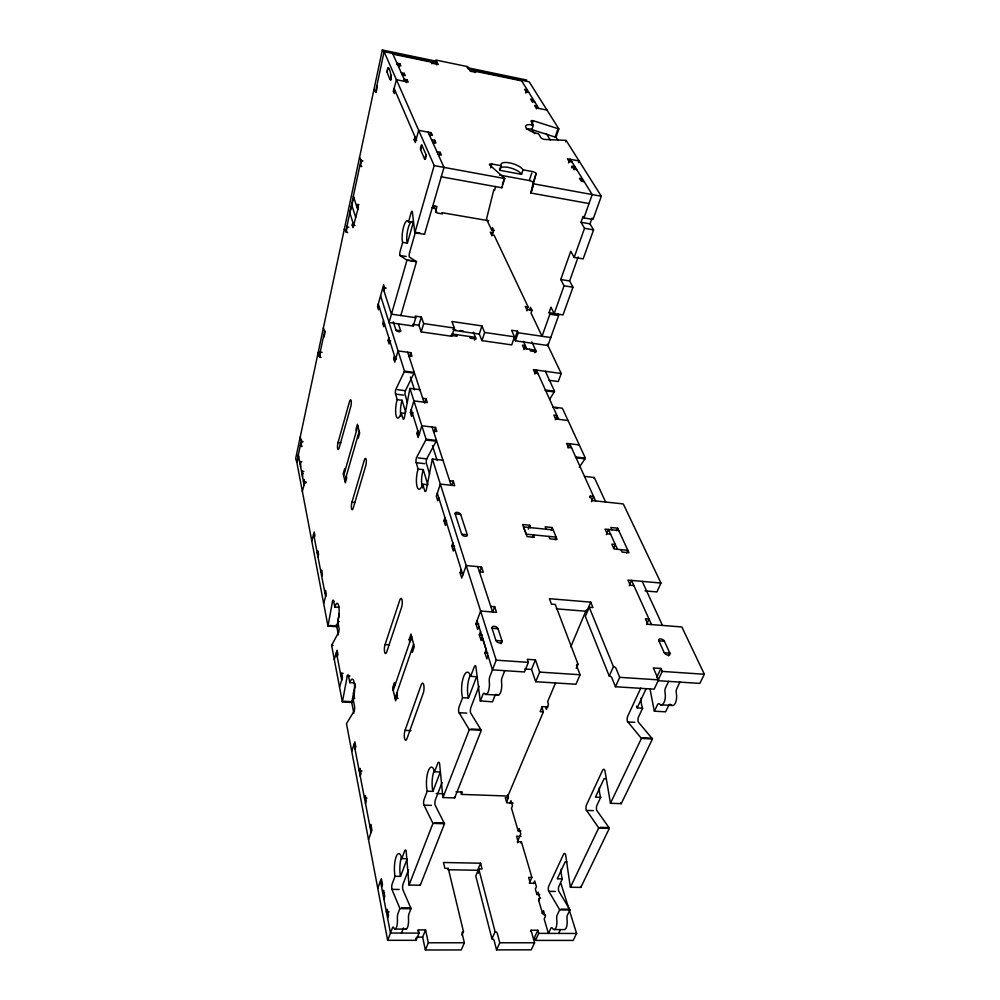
<?xml version="1.0" encoding="UTF-8"?>
<svg xmlns="http://www.w3.org/2000/svg" width="1000" height="1000" viewBox="0 0 1000 1000"><rect width="100%" height="100%" fill="white"/><g stroke="black" fill="none" stroke-linecap="round" stroke-linejoin="round"><path stroke-width="1.5" d="M499.513 175.075L529.312 180.55A3.312 1.188 18.3 0 1 533.175 182.55L531 193.05L589.025 203.55M339.312 607.35L334.837 607L333.537 600.562A3.088 0.75 -84.9 0 0 332.537 601.188L328.125 625.35A3.088 0.75 -85.1 0 1 327.95 626.087L336.8 626.737A3.075 0.762 -85.2 0 0 336.987 626L339.2 613.962M354.6 682.95L349.862 682.663L348.4 675.4A3.3 0.85 -85.8 0 0 347.287 675.863L342.55 701.188A3.3 0.838 -86 0 1 342.362 701.95L351.725 702.463A3.287 0.85 -86 0 0 351.925 701.712L355.262 684.05M436.788 64.825L437.262 62.725L435.25 61.013L382.337 50L295.637 458.663L296.788 462.1L301.4 440.425M324.675 331L319.3 356.262L321.062 357.463M347.7 232.6L345.838 231.537L361.062 159.963L359.475 157.775L361.587 160.7L362.975 160.95M302.075 446.488L300.775 446.337L301.8 441.55L300.212 437.075M319.738 357.275L320.375 351.238M346.325 232.375L346.975 226.15M361.788 166.537L360.4 166.287L361.587 160.7M441.275 176.8L501.825 187.763L504.75 178.538A3.413 1.238 17.9 0 0 504.4 178.088L489.5 164.85A3.362 1.2 17.8 0 1 491.912 164.013L501.3 165.763A11.688 4.138 18.1 0 1 509.513 162.862A11.688 4.138 18.1 0 1 523.025 169.812L532.263 171.525A3.325 1.175 18.4 0 1 536.138 173.525L531 193.05M433.988 208.463L434.663 205.6M435.562 212.275L436.912 206.537L432.938 205.837M495.6 186.412L494.588 190.45L493.85 189.688L486.488 219.15L491.662 230.062L494.275 230.5M353.787 197.463L349.825 212.75L353.688 225.1M387.088 72.05C388.612 54.713 395.525 96.8 387.088 72.05L388.2 67.825M358.963 204.737L357.575 204.5L358.413 207.075L353.013 227.662L352.2 225.05L352.875 222.5M357.575 204.5L356.9 207.087L358.288 207.325M390.337 79.588L391.463 75.3M396.575 64.538L396.95 63.113L399.8 63.7L400.8 65.912L397.938 65.325M399.062 66.537L399.8 63.7M395.138 90.725L394.375 93.612L393.363 91.25L396.413 79.7L408.162 82.075L407.113 79.763L404.188 79.162L403.8 80.612M298.637 456.512L296.95 462.912L327.95 626.087M300.025 463.738L300.6 461.6L301.913 461.737M403.812 74.8L404.2 73.362L401.3 72.775M300.637 466.875L300.6 461.6M406.337 82.638L407.113 79.763M303.8 471.45L302.488 471.312L301.9 473.462L303.225 473.612M302.525 476.662L302.488 471.312M302.35 491.35L304.688 482.7L304.062 479.462L303.475 481.625L306.125 481.912M431.7 63.675L432.088 62.287L392.9 54.15M429.312 134.812L432.45 135.412L431.225 132.738L418.688 130.338L415.312 142.5L414.15 139.812L414.988 136.788M338.05 442.5L349.45 401.825A4.525 1.1 -83 0 1 351.138 400.588A4.525 1.1 -83 0 1 350.712 406.838L339.237 447.612A4.45 1.062 -83.4 0 1 337.638 448.65A4.45 1.062 -83.4 0 1 338.05 442.5L340.913 442.825M420.625 149.85L421.912 145.25L425.962 154.55A2.587 0.688 -80.3 0 1 425.763 157.938A2.587 0.688 -80.3 0 1 424.65 159.2L420.625 149.85A2.562 0.663 -80.2 0 1 420.825 146.512A2.562 0.663 -80.2 0 1 421.912 145.25M311.75 540.825L314.225 531.975L314.913 535.538L314.288 537.762M379.263 307.075L378.5 309.788L377.525 306.625L383.65 284.8L384.663 287.913L383.888 290.663M430.363 135.775L431.225 132.738M424.65 159.2L425.962 154.55M428.1 132.137L444.012 167.4L424.487 234.363L414.875 232.763A3.4 0.912 -81 0 1 414.738 232.188L412.312 211.325A3.375 0.887 -80.9 0 0 411.175 212.512L408.488 221.912A11.662 3.05 -81.1 0 0 403.625 226.875A11.662 3.05 -81.1 0 0 402.675 242.387L400.213 251.05A3.287 0.862 -81.3 0 0 399.95 255.475L406.975 260.212L389.062 322.525L413.3 326.025L415.775 317.725L415.213 316.087L421.362 317L423.7 323.575L421.175 331.887L451.788 336.287L454.4 328.05L451.863 321.488L481.938 325.913L484.65 332.463L481.962 340.625L511.712 344.9L514.487 336.812L511.575 330.275L517.45 331.138L518.188 332.762L515.425 340.825L547.9 345.525L558.612 315.575L557.812 313.975M433.8 143.35L434.663 140.3L431.512 139.7M317.262 553.138L317.887 550.9L318.6 554.575L317.962 556.812M383.512 320.688L382.725 323.425L383.75 326.7L384.525 323.95M413.025 222.275A11.712 3.1 -81.1 0 1 413.212 222.712L407.375 243.15L402.675 242.387M343.65 475.575L357.863 426.037M414.875 232.763L434.188 165.6L384.087 51.675L382.337 50M409.575 252.575L415.45 232.15M344.9 480.988L359.212 431.312M439.237 155.387L440.125 152.3L436.925 151.7M320.962 572.4L321.625 570.15L322.35 573.95L321.7 576.2M389.9 341.188L389.1 343.963L388.05 340.562L388.85 337.8M400.812 315.525L416.5 261.737L409.312 256.988A3.287 0.875 -81.3 0 1 409.575 252.587M474.7 72.588L475.1 71.225L521.688 80.887M324.862 592.638L325.538 590.375L326.3 594.3L323.625 603.35M408.8 355.75L411.987 356.188L410.838 352.675L398.062 350.9L394.75 362.163L393.65 358.638L394.475 355.838M351.95 502.212L364.275 460.325A4.787 1.238 -83.6 0 1 366.112 459.275A4.787 1.238 -83.6 0 1 365.688 465.938L353.275 507.925A4.7 1.188 -84 0 1 351.525 508.762A4.7 1.188 -84 0 1 351.95 502.212L354.963 502.525M421.175 331.887L418.875 325.275L421.362 317M409.562 356.887L410.838 352.675M334.275 659.4L337.113 650.175L337.95 654.513L337.238 656.825M412.475 413.525L411.587 416.413L410.363 412.488L413.938 400.9L427.312 402.6L426.037 398.738L422.713 398.312M490.737 167.825L491.912 164.013M424.675 403.062L426.037 398.738M343.137 673.35L341.587 673.263L340.85 675.588L342.4 675.688M433.438 431.112L436.85 431.525L435.513 427.438L421.825 425.775L418.125 437.525L416.863 433.438L417.775 430.513M523.025 169.812L521.562 174.338L499.862 170.325L501.3 165.763M525.55 92.963L525.975 91.6L524.6 89.375L527.3 89.938L526.438 92.65M339.525 687.05L342.45 677.75L341.587 673.263M502.362 184.5L504.4 178.088M491.662 230.062L492.463 227.575L493.675 230.138L491.875 235.812M532.463 102.413L533.337 99.663L530.612 99.113L532.013 101.4L534.75 101.95M536.438 108.875L537.325 106.1L534.575 105.55L536.013 107.875L547.013 110.1M531.862 124.95L533.225 120.712L558 128.65A3.05 0.988 18.5 0 0 558.837 128.863L556.038 137.287A3.038 1 18.5 0 1 555.2 137.075L531.75 129.575M434.1 431.825L435.513 427.438M534.55 133.663L531.962 129.312L533.337 125.05L531.125 121.375A3.062 0.988 18.2 0 1 533.225 120.712M474.588 340.062L475.462 337.362L451.825 333.95M529.312 180.55L531.775 173.038M481.962 340.625L479.275 334.05L481.938 325.913M533.663 181.05L536.138 173.525M530.9 192.65L533.4 185.037M385.075 644.575L399.725 600.275A5.45 1.575 -85.2 0 1 401.987 599.763A5.45 1.575 -85.2 0 1 401.538 607.45L386.775 651.838A5.35 1.5 -85.7 0 1 384.625 652.113A5.35 1.5 -85.7 0 1 385.075 644.575L389.125 644.85M555.2 137.075L557.537 130.05M351.725 751.287L354.862 741.85L355.825 746.838L355.037 749.2M438.762 497.762L437.762 500.788L436.337 496.188L440.337 484.1L454.725 485.662L453.225 481.138L449.663 480.75M565.662 141.862L566.138 140.438A3.1 1.025 18.7 0 0 565.363 140.338L544.5 139.425A3.125 1.037 18.4 0 1 540.837 137.587L538.562 133.775A10.838 3.562 18.2 0 1 525.913 127.438A10.838 3.562 18.2 0 1 533.337 125.05M451.875 485.15L453.225 481.138M446.475 522.487L445.438 525.538L443.95 520.737L444.975 517.7M568.55 162.887L569.05 161.425L567.4 158.737L579.075 160.975L578.475 162.712M360.2 776.012L361.012 773.625L360.012 768.438L359.2 770.825L362.038 770.938M569.338 162.2L570.325 159.3L592.2 194.575L583.95 217.887L593 219.488L601.312 196.238L566.138 140.438M409.775 642.087L409.137 639.55L411.012 634.05L414.275 646.787L412.362 652.325L411.712 649.75M571.562 167.775L572.062 166.312L575.025 166.875L574.012 169.8M393.225 690.425L411.662 636.575M517.45 331.138L514.7 339.188L515.425 340.825M526.775 310.825L528.125 306.9L494.113 235.212L491.488 234.762L490.262 232.188L493.25 232.688M413.612 644.225L395.025 698.188L398.113 698.375M529.575 309.95L530.475 307.337L531.95 310.4L531.038 313.038L542.05 336.275L549.85 314.237L549.062 312.638L550.988 307.175L554.188 313.587L564.062 285.812L560.763 279.525L570.763 251.238L574.175 257.387L583.15 258.888L593.587 229.875L590 223.863L581 222.275L583.075 216.4L583.95 217.887M454.412 547.925L453.338 551.013L451.788 545.988L452.85 542.913M581.7 181.1L582.463 178.875L579.475 178.325L581.213 181.15L584.225 181.7M365.487 803.45L366.325 801.05L365.288 795.662L364.45 798.062L366.975 798.138M523.925 349.575L525.325 345.575L522.388 345.15L523.875 348.462L535.612 350.138L534.675 352.8M370 826.85L370.863 824.438L371.95 830.062L368.525 839.663M479.45 571.888L483.288 572.225L481.55 566.962L466.2 565.588L461.737 578.088L460.112 572.825L461.213 569.725M405.037 730.35L421.175 684.925A5.875 1.787 -86.4 0 1 422.887 683.275A5.875 1.787 -86.4 0 1 423.988 686.625A5.875 1.787 -86.4 0 1 423.25 693.138L406.975 738.65A5.775 1.7 -86.8 0 1 404.588 738.5A5.775 1.7 -86.8 0 1 405.037 730.35L411.012 730.65M574.175 257.387L584.525 228.287L581 222.275M534.95 374.113L536.388 370.062L558.675 419.325M549.062 312.638L563.013 314.925L572.962 287.238L569.612 280.963L578.175 256.975M590 223.863L592.1 218M479.562 572.413L481.55 566.962M547.275 344.2L561.213 373.5L558.25 381.55L549 380.288M377.762 888.3L381.35 878.625L382.525 884.675L381.613 887.113M478.862 626.3L477.688 629.475L475.913 623.75L480.625 611.05L496.525 612.312L494.663 606.688L490.712 606.362M555.4 419.675L556.95 415.513L553.825 415.112L555.538 418.925L568.038 420.513M488.038 655.675L486.812 658.875L484.95 652.887L486.175 649.663L482.337 637.375L481.138 640.588L479.325 634.763L480.513 631.587M383.862 898.863L384.787 896.413L383.6 890.263L382.688 892.7L384.475 892.712M492.575 612.212L494.663 606.688M395.05 876.312L400.513 876.388L407.25 858.713L401.737 858.612L401.225 856.675A13.975 4 -88.3 0 0 396.175 856.725A13.975 4 -88.3 0 0 394.675 874.025L395.05 876.312L392.212 883.787A3.987 1.125 -88.4 0 0 391.9 889.375L399.875 908.4L397.875 913.9A4.088 1.163 -88.8 0 0 397.4 918.4A8.125 2.288 -88.8 0 1 396.438 927.375A8.125 2.288 -88.8 0 1 393.775 927.712A4.062 1.137 -88.9 0 0 392.463 927.875L387.638 940.312L416.112 940.325L419.038 933.1L418.363 929.9L425.575 929.925L428.35 942.775L425.375 950L461.262 949.938L464.363 942.775L462.062 933.2A1.9 1.475 28.8 0 1 463.462 931.612L448.263 868.375L444.85 868.312L443.475 862.5L480.588 863.213L482.1 868.962L478.738 868.913L475.763 875.962L491.95 938.8A1.887 1.45 30.4 0 1 494.087 940.375L496.55 949.887L531.25 949.825L534.575 942.775L531.013 930.25L537.85 930.263L538.75 933.375L535.438 940.4L573.175 940.425L576.613 933.462L561.013 883.662M427.238 791.162L432.912 791.363L440.3 772L434.562 771.762A14.425 4.45 -87.6 0 0 428.325 770.875A14.425 4.45 -87.6 0 0 427.238 791.162L424.137 799.362A4.1 1.25 -87.8 0 0 423.713 804.538L432.95 823.4L409.05 885.075L420.288 885.225L444.5 823.725L435.025 804.9A4.088 1.275 -87.9 0 1 435.438 799.75L442.062 782.5M462.575 697.688L468.488 698.037L476.6 676.712L470.637 676.338A14.95 4.963 -86.6 0 0 463.625 676.675A14.95 4.963 -86.6 0 0 462.575 697.7L459.162 706.712A4.25 1.4 -86.9 0 0 458.738 712.1L469.288 729.663L442.975 797.537L454.663 797.938L481.3 730.275L470.5 712.75A4.237 1.425 -87 0 1 470.925 707.362L479.062 686.188M528.288 529.125L529.75 525.262L522.6 524.538L527.163 536.613L534.388 537.325L533.45 534.888L532.463 537.475M470.637 676.338L474.387 666.538A4.325 1.462 -86.4 0 1 475.812 666.025L480.125 700.125A4.363 1.487 -86.9 0 0 480.275 700.9L492.5 701.838L495.087 695.263A4.412 1.55 -87 0 1 495.5 694.475M434.562 771.762L437.962 762.862A4.162 1.3 -87.5 0 1 439.588 763.55L442.8 796.513A4.237 1.338 -87.9 0 0 442.975 797.537M401.737 858.612L404.837 850.5A4.025 1.175 -88.2 0 1 406.15 850.9L408.9 884.05A4.1 1.2 -88.6 0 0 409.05 885.075M387.587 918.112L388.525 915.675L387.3 909.375L386.362 911.838L389.087 911.85M568.112 447.987L569.725 443.762L595.588 500.938M408.587 869.688L403.113 883.938A3.975 1.15 -88.5 0 0 402.8 889.513L410.988 908.5L408.963 913.975A4.075 1.188 -88.9 0 0 408.488 918.462A8.1 2.338 -88.9 0 1 407.812 926.612A8.1 2.338 -88.9 0 1 405.438 928.763M500.925 643.775L502.025 640.938L498.025 628.713A3.237 1.988 21.5 0 0 494.3 626.312A3.237 1.988 21.5 0 0 491.987 628.263L495.938 640.5A3.262 2.025 21.8 0 0 499.7 642.95A3.262 2.025 21.8 0 0 502.013 640.938L495.938 640.5M480.337 701.137L482.9 694.538A4.425 1.512 -86.9 0 1 484.663 693.637A8.863 3.05 -86.7 0 0 488.237 691.812A8.863 3.05 -86.7 0 0 489.3 681.7A4.45 1.55 -86.7 0 1 489.837 676.625L496.213 660.175L432.375 459.025L442.95 460.225M551.25 530.087L552.238 527.525L545.163 526.812L546.112 529.2M555.037 539.775L556.087 537.125L526.213 534.175L523.475 526.938L553.175 529.913M401.45 933.05L403.475 927.913M504.775 670.675L502.125 677.412A4.438 1.575 -86.7 0 0 501.587 682.463A8.838 3.113 -86.8 0 1 500.538 692.55A8.838 3.113 -86.8 0 1 496.887 694.375M541.663 706.8L543.375 711.838L507.9 796.038L461.438 794.4L462.362 792.062L455.938 791.838M589.663 497.587L590.237 496.138L593.575 496.5L591.487 501.7M417.875 931.112L418.363 929.9M646.562 624.562L649.038 619.1L645.375 618.812L647.837 624.288L681.862 626.975L704.362 674.262L699.85 683.413L657.887 680.675L662.25 671.413L660.938 668.45L653.312 667.925L658.55 679.887L654.163 689.188L615.45 686.737L611.788 677.663A2.175 1.312 25.5 0 0 609.237 676.038L585.325 616.438L589.212 607.238L592.95 607.537L590.725 602.137L549.412 598.688L551.462 604.138L555.275 604.45L578.025 664.25A2.188 1.338 24.5 0 0 576.613 665.612L580.075 674.737L575.975 684.25L535.712 681.712L539.675 672.1L535.413 659.862L527.3 659.312L528.35 662.35L524.462 671.963L492.463 669.862L477.088 620.588M447.788 869.562L448.263 868.375M425.375 950L422.638 937.138L425.575 929.925M535.712 681.712L531.512 669.438L535.413 659.862M606.325 534.663L608.488 529.462L617.463 549.312M616.613 530.675L617.663 528.175L610.85 527.475L611.912 529.812M555.45 683.162L547.625 701.737L548.5 704.275L546.362 709.338L545.413 706.538M570.763 646.838L586.312 609.925M478.363 873.138L477.612 870.263L480.588 863.213M590.725 602.137L586.862 611.312L556.35 608.837M506.662 801.888L508.413 797.763L507.587 794.975M613.688 548.275L615.288 544.487L611.812 544.138L613.987 548.975L627.863 550.325L626.75 552.938M509.8 803.275L510.913 800.638L512.463 805.875L511.488 808.188L518.162 830.85L520.913 830.925M461.925 935.2L463.462 931.612M576.225 668.462L578.025 664.25M518.162 830.85L519.175 828.525L520.788 833.962L517.325 841.9M629.212 585.712L631.538 580.413L651.513 624.575M517.65 842.85L518.162 841.688L516.562 836.213L521.025 836.325M520.875 842.925L521.388 841.775L518.162 841.688M491.95 938.8L495.112 931.7L478.738 868.913M609.237 676.038L613.425 666.65L589.212 607.238M590.237 496.138L592.238 500.575L623.3 503.938L660.95 583.05L656.95 591.938L644.987 590.887M496.55 949.887L499.762 942.775L497.275 933.275A1.9 1.45 30.2 0 0 495.112 931.7M615.45 686.737L619.7 677.337L615.988 668.288A2.175 1.312 25.4 0 0 613.425 666.65M529.288 883.288L531.925 877.475L521.388 841.775M533.488 883.587L534.7 880.925L536.425 886.775L535.35 889.112L536.95 894.5L539.712 894.538M536.95 894.5L538.025 892.163L539.775 898.1L538.55 900.763M640.775 688.112L627.737 716.162A4.088 1.775 -88.3 0 0 627.388 721.338L641.425 738.4L610.475 803.288L621.25 803.662L652.475 738.962L638.237 721.938A4.075 1.8 -88.4 0 1 638.35 717.337L642.613 708.175A14.312 6.388 -88 0 1 641.025 698.138M530.462 931.425L531.013 930.25M561.163 869.112A13.438 5.2 89.7 0 0 561.75 876.725L562.312 878.913L558.75 886.575A3.825 1.462 89.5 0 0 558.6 890.888L569.587 909.212A3.9 1.5 89 0 1 569.925 910L567.475 915.05A3.925 1.512 89 0 0 566.938 918.213L567.038 919.375A7.8 2.975 89 0 1 564.462 929.6L554.2 929.562M599.312 787.438A13.838 5.763 -89.4 0 0 600.675 797.362L596.775 805.725A3.95 1.625 -89.7 0 0 596.638 810.175L608.95 827.613A4.013 1.663 89.8 0 1 609.325 828.375L580.825 887.4L570.425 887.262A3.925 1.525 89.4 0 1 570.188 886.275L565.638 854.85A3.875 1.5 89.9 0 0 563.525 854.338L548.825 885.95A3.837 1.438 89.6 0 0 548.488 890.75L559.3 909.125A3.912 1.475 89.2 0 1 559.625 909.912L557.2 914.987A3.938 1.487 89.1 0 0 556.663 918.15L556.75 919.312A7.825 2.938 89.1 0 1 555.862 927.962A7.825 2.938 89.1 0 1 552.475 928.275A3.912 1.462 89 0 0 550.788 928.438L548.425 933.4L544.175 919.025L545.288 916.675L543.488 910.6L542.175 913.413M642.613 708.175L637.188 707.862L646.162 688.65M537.85 930.263L534.55 937.288L535.438 940.4M656.587 677.7L660.938 668.45M668.538 655.837L669.825 653.088L664.412 641.237A3.15 1.8 25.8 0 0 660.675 638.913A3.15 1.8 25.8 0 0 658.85 640.825L664.225 652.688A3.188 1.837 26.2 0 0 668 655.05A3.188 1.837 26.2 0 0 669.825 653.088L664.225 652.688M380.575 295.763L404.487 371.112A3.413 0.938 -82.5 0 1 404.212 371.863L395.8 389.462A3.375 0.925 -82.8 0 0 395.375 393.225L397.2 399.663A11.938 3.287 -82.9 0 0 396.225 416.075A11.938 3.287 -82.9 0 0 401.175 412.887L404.45 413.288M570.425 887.262L598.65 828.075A4.025 1.65 90 0 0 598.288 827.3L586.175 809.825A3.95 1.6 -89.5 0 1 586.525 804.85L602.562 770.325A4 1.663 -89.1 0 1 604.913 770.562L610.475 803.288M669.675 704.375A4.237 1.95 -88.4 0 0 668.612 705.55L665.588 711.825L654.412 711.175L657.412 704.887A4.25 1.925 -88.3 0 1 659.613 704.05A8.488 3.862 -88.1 0 0 664.075 702.375A8.488 3.862 -88.1 0 0 665.05 692.675L664.912 691.45A4.275 1.963 -88 0 1 665.55 687.812L668.625 681.375M558.612 933.425L560.4 929.712M679.925 682.113L676.825 688.538A4.263 1.988 -88.1 0 0 676.188 692.163L676.338 693.375A8.462 3.912 -88.2 0 1 675.362 703.05A8.462 3.912 -88.2 0 1 670.837 704.725A4.237 1.95 -88.4 0 0 670.288 704.362M407.4 402.55L405.012 394.462A3.375 0.938 -82.7 0 1 405.438 390.7L413.975 373.162A3.413 0.963 -82.5 0 0 414.25 372.425L404.487 371.112M419.663 390.6A3.475 1 -82.7 0 1 419.888 389.688L409.963 388.4L426.1 439.237A3.65 1.075 -83.2 0 1 425.8 440L416.463 457.713A3.613 1.05 -83.5 0 0 416.012 461.737L418.1 469.062A12.763 3.762 -83.7 0 0 417.113 486.775A12.763 3.762 -83.7 0 0 422.65 484.188L427.875 484.75L423.25 469.637L418.1 469.062M429.637 474.2L426.262 462.887A3.6 1.075 -83.5 0 1 426.712 458.875L436.188 441.225A3.638 1.1 -83.2 0 0 436.488 440.462L426.1 439.237M549.688 399.288L554.225 391.925A3.3 1.238 -82.2 0 0 554.538 391.225L545.363 371.3M579.263 467.3L585.025 458.85A3.513 1.4 -83.2 0 0 585.375 458.125L562.375 408.225L553.112 407.025A3.375 1.262 -82.5 0 0 552.975 407.438M428.35 942.775L464.363 942.775M499.762 942.775L534.575 942.775M416.887 937.125L422.638 937.138M395.087 929.05L406.163 929.087M419.038 933.1L390.462 933.025L380.45 881.05M538.75 933.375L576.613 933.462M401.55 907.825L410.8 907.913M561.013 909.137L569.587 909.212M399.925 908.625L411.037 908.725M559.625 909.912L569.925 910M391.9 889.375L399.175 889.463M548.625 891.338L555.375 891.425M562.312 878.913L557.25 878.838L565.2 861.838L566.9 861.875M534.938 883.288L530.325 883.225L528.625 877.412L531.925 877.475M448.325 869.75L477.612 870.263M434.625 822.663L444.237 822.938M600.075 827.35L608.95 827.613M432.95 823.4L444.5 823.725M598.65 828.075L609.325 828.375M513.088 803.062L506.788 802.85L505.262 797.65L508.413 797.763M423.825 805.138L431.375 805.387M586.337 810.413L593.325 810.638M436.15 793.512L443.925 793.775M600.675 797.362L595.425 797.175L604.113 778.612L605.875 778.688M470.988 729L481 729.513M642.862 737.75L652.062 738.225M469.288 729.663L481.3 730.275M641.425 738.4L652.475 738.962M458.862 712.7L466.725 713.125M627.575 721.912L634.812 722.312M548.013 706.95L542.238 706.612L540.125 711.663L543.375 711.838M344.113 701.275L351.925 701.712M485.5 694.4L497.75 695.125M660.7 704.788L671.95 705.462M347.287 675.863L349.9 676.025M539.675 672.1L580.075 674.737M619.7 677.337L658.55 679.887M524.788 669L531.512 669.438M342.362 701.95L331.625 645.438L333.125 645.55M496.213 660.175L528.35 662.35M662.25 671.413L704.362 674.262M484.95 652.887L487.837 653.088M409.137 639.55L412.15 639.775M479.325 634.763L482.175 634.975M329.6 625.462L336.987 626M491.987 628.263L498.025 628.713M658.85 640.825L664.412 641.237M334.837 607A10.938 2.7 -85.1 0 1 338.75 606.075A10.938 2.7 -85.1 0 1 337.713 621.5L339.225 621.613M475.913 623.75L478.738 623.975M332.537 601.188L334.012 601.3M633.85 585.55L630.288 585.225L627.975 580.1L660.95 583.05M460.112 572.825L462.962 573.088M451.788 545.988L454.588 546.25M461.688 534.188L467.3 534.738L460.662 514.425A2.938 1.638 19 0 0 457.325 512.35A2.938 1.638 19 0 0 455.138 513.862L461.688 534.188A2.988 1.7 19.4 0 0 465.1 536.325A2.988 1.7 19.4 0 0 467.3 534.738M610.612 534.163L607.175 533.812L605.062 529.113L618.737 530.5M443.95 520.737L446.688 521.013M455.138 513.862L460.662 514.425M304.688 482.7L306.012 482.837M584.475 476.375L594.312 477.5L605.6 502.013M418.175 457.912L426.712 458.888M301.675 445.35L300.387 445.2L300.775 446.337M416.188 462.713L424.725 463.675M301.8 441.55L303.1 441.7M585.375 458.125L575.7 456.975A3.525 1.388 -83.2 0 1 575.45 457.55M425.8 440L434.462 441.025M576.962 457.9L585.025 458.85M571.55 447.788L568.337 447.4L566.538 443.375L579.3 444.925M416.863 433.438L419.688 433.775M410.363 412.488L413.137 412.837M397.2 399.663L402.05 400.275L405.637 412.025M397.413 389.663L405.438 390.712M395.513 394.1L403.562 395.125M555.95 408.288L557.487 408.488M554.538 391.225L545.413 390A3.3 1.212 -82.2 0 1 545.175 390.55M404.212 371.863L412.35 372.95M546.613 390.913L554.225 391.925M320.812 352.25L322.137 352.425M537.962 373.537L534.963 373.125L533.4 369.637L561.213 373.5M393.65 358.638L396.375 359.012M388.05 340.562L390.712 340.938M451 335.387L457.062 336.262L456.425 334.613M393.3 321.875L395.962 330.125L400.65 330.8L398.4 323.925M423.7 323.575L454.4 328.05M484.65 332.463L514.487 336.812M452.887 329.438L455.825 329.862M460.238 330.513L463.2 330.938M418.875 325.275L412.738 324.387L413.3 326.025M453.787 330.35L479.275 334.05M415.775 317.725L391.463 314.163L382.875 287.55L386.188 288.137M518.188 332.762L550.75 337.55M528.125 306.9L525.3 306.475L526.737 309.525L532.4 310.4M549.85 314.237L558.612 315.575M408.375 260.138L416.3 261.413M406.975 260.212L416.5 261.737M564.062 285.812L572.962 287.238M560.763 279.525L569.612 280.963M399.95 255.475L406.2 256.475M414.738 232.188L420.075 233.075M352.2 225.05L354.963 225.5M347.475 226.988L348.837 227.213M408.488 221.912L413.212 222.712M432.1 207.638L435.05 208.15L437.075 213L442.375 213.912L441.838 212.65L488.8 220.763M584.525 228.287L593.587 229.875M361.25 165.787L359.875 165.538L360.4 166.287M434.188 165.6L504.75 178.538M534.012 183.9L601.312 196.238M438.2 154.525L441.413 155.113L440.125 152.3M432.75 142.438L435.913 143.025L434.663 140.3M576.725 169.613L573.763 169.05L572.062 166.312M414.15 139.812L416.75 140.3M569.05 161.425L571.987 161.988M393.363 91.25L394.837 91.55M402.325 75.037L405.238 75.625L404.2 73.362M525.975 91.6L528.675 92.163M467.1 67.638L526.763 80.05M437.262 62.725L384.087 51.675L375.562 91.75L376.138 92.375L377.375 86.575L376.8 85.95M467.638 68.075L469.263 69.375L529.188 81.825L558.837 128.863M521.237 80.175L538.763 108.425M555.6 136.588L558.062 140.55M546.4 133.613L550.425 140.225M344.85 229.862L344.35 229.025L345.838 231.537M475.1 71.225L475.7 72.3L470.25 71.162L467.775 66.675L435.887 60.038L438.175 64.513L432.625 63.362L432.088 62.287M531.838 341.95L536.375 351.8L530.5 350.962L529.75 349.3M617.663 528.175L628.987 552.75L622.038 552.075L620.938 549.65M642.175 581.362L662.487 625.45M323.338 328.075L325.125 331.987L324.038 337.075L323.6 336.087M523.4 341.325L526.812 348.875M392.575 53.438L405.238 81.475M394.125 88.375L416.15 139.475M473.4 332.175L476.15 339.012L470.15 338.15L469.487 336.5M552.238 527.525L557.087 539.55L549.95 538.85L548.987 536.425M529.75 525.262L530.675 527.65M621.25 803.662L620.975 802.675M407.65 352.225L423.975 402.175M432.1 427.025L451.138 485.275M477.725 566.613L492.562 611.987M353.363 196.137L357.738 209.662M410.375 377L414.513 389.85M432.488 445.788L437.2 460.45M351.8 205.125L355.7 217.413M378.275 303.925L395.575 359.363M411.25 409.6L419.05 434.6M437.325 493.175L462.85 574.975M401.175 412.887L403.188 419.175A3.462 0.963 -83 0 0 404.375 417.762L409.738 389.3A3.487 0.988 -82.7 0 1 409.963 388.4M422.65 484.188L424.95 491.413A3.7 1.113 -83.8 0 0 426.275 490.075L432.137 459.975A3.738 1.125 -83.5 0 1 432.375 459.025M460.75 791.812L461.438 794.4M356.413 431.087L355.975 429.338L357.413 424.3L359.663 433.088L358.2 438.162L357.75 436.388M345.037 470.725L344.625 468.938L343.237 473.787L345.312 482.8L346.725 477.925L346.3 476.112M395.025 685.163L394.438 682.6L392.638 687.862L395.625 700.8L397.45 695.525L396.838 692.925M415.662 938.2L416.112 940.325M354.875 684.3L355.425 687.013M353.425 692.688L354.625 698.713M337.713 621.5L339.038 628.237A3.162 0.787 -85.2 0 1 338.675 632.275L331.838 644.875A3.137 0.775 -85.4 0 0 331.625 645.438M336.362 624.513L338.413 634.9M351.463 701.162L353.85 713.225M298.325 454.888L304.1 484.875M313.612 534.2L325.625 596.575M336.4 652.487L341.725 680.088M354.075 744.212L371.087 832.475M649.987 688.775L654.1 710.2A4.213 1.9 -88.3 0 0 654.412 711.175M387.638 940.312L346.5 723.763A3.362 0.862 -86.3 0 1 346.737 723.2L354.225 710.95A3.388 0.887 -86.1 0 0 354.6 706.637L353.113 699.025A11.7 3.025 -85.9 0 0 354.175 682.475A11.7 3.025 -85.9 0 0 349.862 682.663M545.588 915.238A2.788 2.05 31.1 0 1 542.388 912.95L538.7 900.438A2.763 2.025 30.4 0 1 540.538 898.238M580.825 887.4A3.925 1.55 89.3 0 1 580.588 886.425M637.188 707.862A14.312 6.338 -88 0 1 636.562 706.062M594.025 478.413A3.588 1.462 -83.6 0 1 594.312 477.5M400.65 330.8A2.462 1.137 16.6 0 1 398.713 331.725A2.462 1.137 16.6 0 1 395.962 330.125M454.663 797.938A4.225 1.363 -88 0 1 454.513 797.188M420.288 885.225A4.088 1.225 -88.7 0 1 420.163 884.475M400.513 876.4A13.975 4.05 -88.3 0 1 401.337 857.638M468.488 698.037A14.912 5 -86.7 0 1 470.575 674.825M432.912 791.363A14.412 4.5 -87.6 0 1 434.288 770.4M422.463 487.875A12.737 3.8 -83.7 0 1 423.263 469.65M400.913 416.05A11.912 3.325 -82.9 0 1 402.05 400.288M424.487 234.363A3.4 0.925 -81 0 1 424.35 233.787M407.35 243.275A11.712 3.1 -81.1 0 1 407.537 230.863A11.712 3.1 -81.1 0 1 411.637 221.513M412.275 221.5A11.612 3.075 -81.1 0 1 412.55 221.663M526.25 129.05A10.812 3.588 18.2 0 1 531.962 129.312M499.862 170.325A11.662 4.162 18.1 0 1 508.075 167.387A11.662 4.162 18.1 0 1 521.562 174.338M501.475 187.325A3.4 1.25 17.9 0 1 501.825 187.763M375 91.125L373.875 89.887L375.562 91.75L375 91.125M319.3 356.262L318 353.237L319.3 356.262"/></g></svg>
